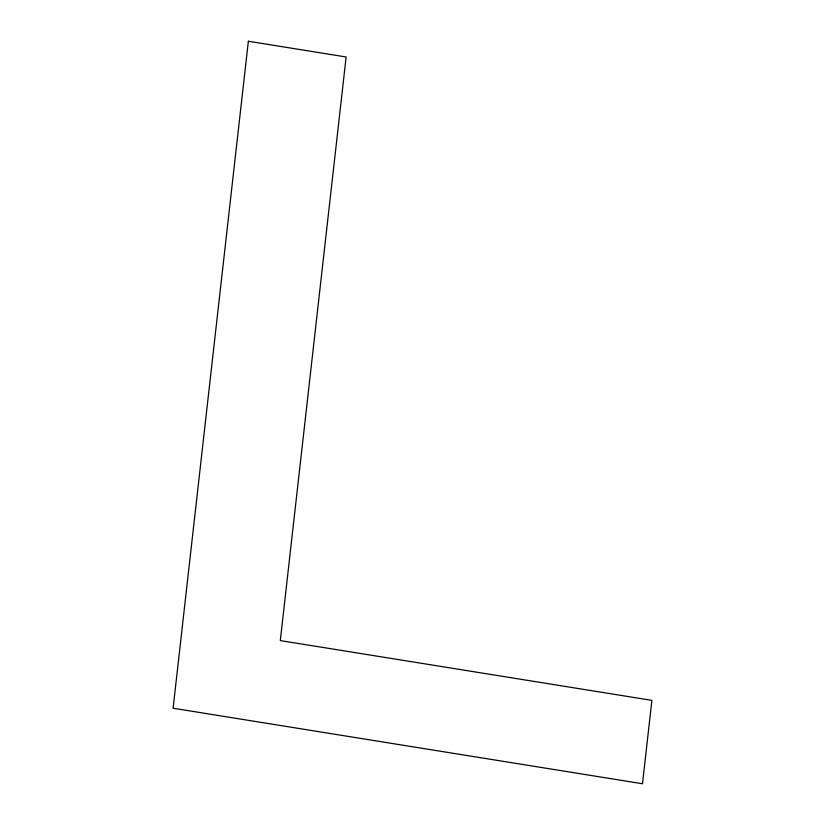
<?xml version="1.0" encoding="UTF-8"?>
<svg xmlns="http://www.w3.org/2000/svg" width="825" height="825" viewBox="0 0 825 825"><rect width="100%" height="100%" fill="white"/><g stroke="black" fill="none" stroke-linecap="round" stroke-linejoin="round"><path stroke-width="1.24" d="M248.356 41.25L173.106 708.232L642.489 783.75L651.894 700.373L280.304 640.592L346.139 56.987L248.356 41.25"/></g></svg>
